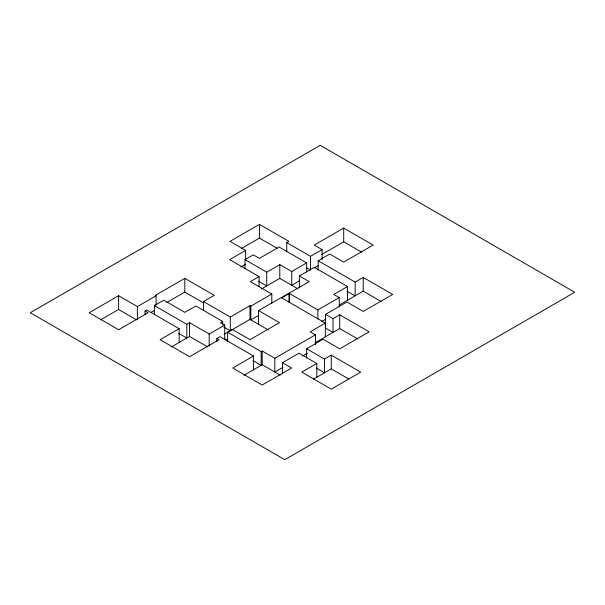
<?xml version="1.0" encoding="UTF-8"?>
<svg xmlns="http://www.w3.org/2000/svg" width="605" height="605" viewBox="0 0 605 605"><rect width="100%" height="100%" fill="white"/><g stroke="black" fill="none" stroke-linecap="round" stroke-linejoin="round"><path stroke-width="0.91" d="M156.082 304.928L156.082 295.769L137.388 306.569L118.61 295.724L89.154 312.732L118.61 329.733L148.059 312.732L145.041 310.985L145.041 314.653M286.747 251.763L286.747 242.605L288.895 241.365L259.439 224.357L229.991 241.365L245.653 250.41L245.653 259.568M100.611 319.856L118.61 309.465L136.571 319.833M203.507 310.72L203.507 301.562L214.268 295.353L184.812 278.353L155.356 295.353L156.082 295.769M241.44 248.489L259.439 238.098L277.438 248.489M245.653 250.41L229.681 259.636L259.069 276.606L259.069 286.679M145.041 310.985L146.743 310.01L179.148 328.719L179.148 342.46M154.396 314.744L154.396 305.585L163.743 300.193L184.812 312.361L195.854 305.986L222.632 321.444L222.632 324.197M166.814 302.477L184.812 292.086L203.628 302.954M151.205 312.324L154.457 310.448M244.995 268.794L244.995 259.636L253.313 254.834L259.439 258.365L279.094 247.021L306.637 262.925L306.637 272.084M240.866 266.918L245.653 264.151M259.069 276.606L250.349 281.643L271.819 294.038L271.819 303.203M244.995 259.636L266.729 272.182L279.797 264.635L291.731 271.524L306.637 262.925M318.17 269.906L318.17 260.74L329.77 254.047L343.708 262.094L373.156 245.085L343.708 228.077L314.252 245.085L322.11 249.623L322.11 259.696M179.148 328.719L160.113 339.707L189.562 356.708L219.018 339.707L216.847 338.452L216.847 341.197M154.396 305.585L186.801 324.295L189.562 322.699L209.186 334.028L224.712 325.066L224.712 338.808L227.775 340.577M286.747 242.605L310.509 256.323L322.11 249.623M261.368 289.016L279.797 278.376L297.857 288.804M321.618 254.576L343.708 241.819L361.707 252.209M171.215 347.036L189.562 336.44L207.553 346.824M299.392 287.859L299.392 275.948L314.29 267.342L347.482 286.505L347.482 300.246M314.381 267.826L318.245 265.595M222.632 321.444L220.538 322.654L224.712 325.066M203.507 301.562L230.286 317.028L249.994 305.654L250.848 306.145L271.819 294.038M299.573 280.743L291.731 285.265L291.731 271.524M258.509 324.31L258.509 310.569L309.253 281.643L299.392 275.948M281.711 297.887L289.364 293.463L289.364 302.621M216.847 338.452L219.97 336.645L253.51 356.012L253.51 369.753M227.631 341.386L227.631 332.228L232.373 329.491L249.994 339.662L279.442 322.654L258.509 310.569M224.16 334.3L249.994 319.387L268.174 329.884M258.917 315.228L250.848 319.886L250.848 306.145M347.482 286.505L333.763 294.431L339.246 297.592L339.246 306.758M318.17 260.74L355.143 282.089L363.219 277.423L392.668 294.431L363.219 311.431L346.907 302.016L325.543 314.35L325.543 328.091L333.015 332.402L333.015 318.661L325.543 314.35M289.069 302.455L289.069 293.296L317.882 309.926L339.246 297.592M339.413 304.905L363.219 291.164L381.218 301.555M253.51 356.012L232.743 368.006L262.192 385.014L291.648 368.006L282.474 362.713L282.474 373.701M227.631 332.228L261.171 351.596L262.192 351.006L274.814 358.289L315.455 334.822L315.455 344.903M321.837 321.384L325.793 319.1M325.354 336.826L325.354 323.085L310.236 331.812L315.455 334.822M333.015 318.661L339.692 314.804L369.141 331.812L339.692 348.813L323.115 339.246L306.629 348.767L306.629 357.926M243.928 375.289L262.192 364.739L280.175 375.123M315.008 342.793L339.692 328.545L357.691 338.936M282.474 362.713L298.968 353.184L316.808 363.484L316.808 377.225M282.943 367.333L274.814 372.03L274.814 358.289M302.455 356.073L307.332 353.26M316.808 363.484L301.804 372.143L331.26 389.151L360.709 372.143L331.26 355.143L324.462 359.067L306.629 348.767M313.647 379.048L331.26 368.884L348.435 378.798M306.553 267.773L310.509 270.057L310.509 256.323M347.104 291.187L355.143 295.83L355.143 282.089M258.683 281.272L266.729 285.923L266.729 272.182M281.416 297.713L325.354 323.085M316.354 368.12L324.462 372.801L324.462 359.067M223.797 327.018L230.286 330.761L230.286 317.028M252.988 360.61L261.171 365.329L261.171 351.596M178.702 333.363L186.801 338.036L186.801 324.295M363.219 277.423L363.219 291.164M343.708 228.077L343.708 241.819M339.692 314.804L339.692 328.545M331.26 355.143L331.26 368.884M317.882 309.926L317.882 319.092M279.797 264.635L279.797 278.376M262.192 351.006L262.192 364.739M259.439 224.357L259.439 238.098M249.994 305.654L249.994 319.387M209.186 334.028L209.186 345.939M189.562 322.699L189.562 336.44M184.812 278.353L184.812 292.086M137.388 306.569L137.388 319.387M118.61 295.724L118.61 309.465M320.219 145.321L30.25 312.732L284.781 459.679L574.75 292.268L320.219 145.321"/></g></svg>
